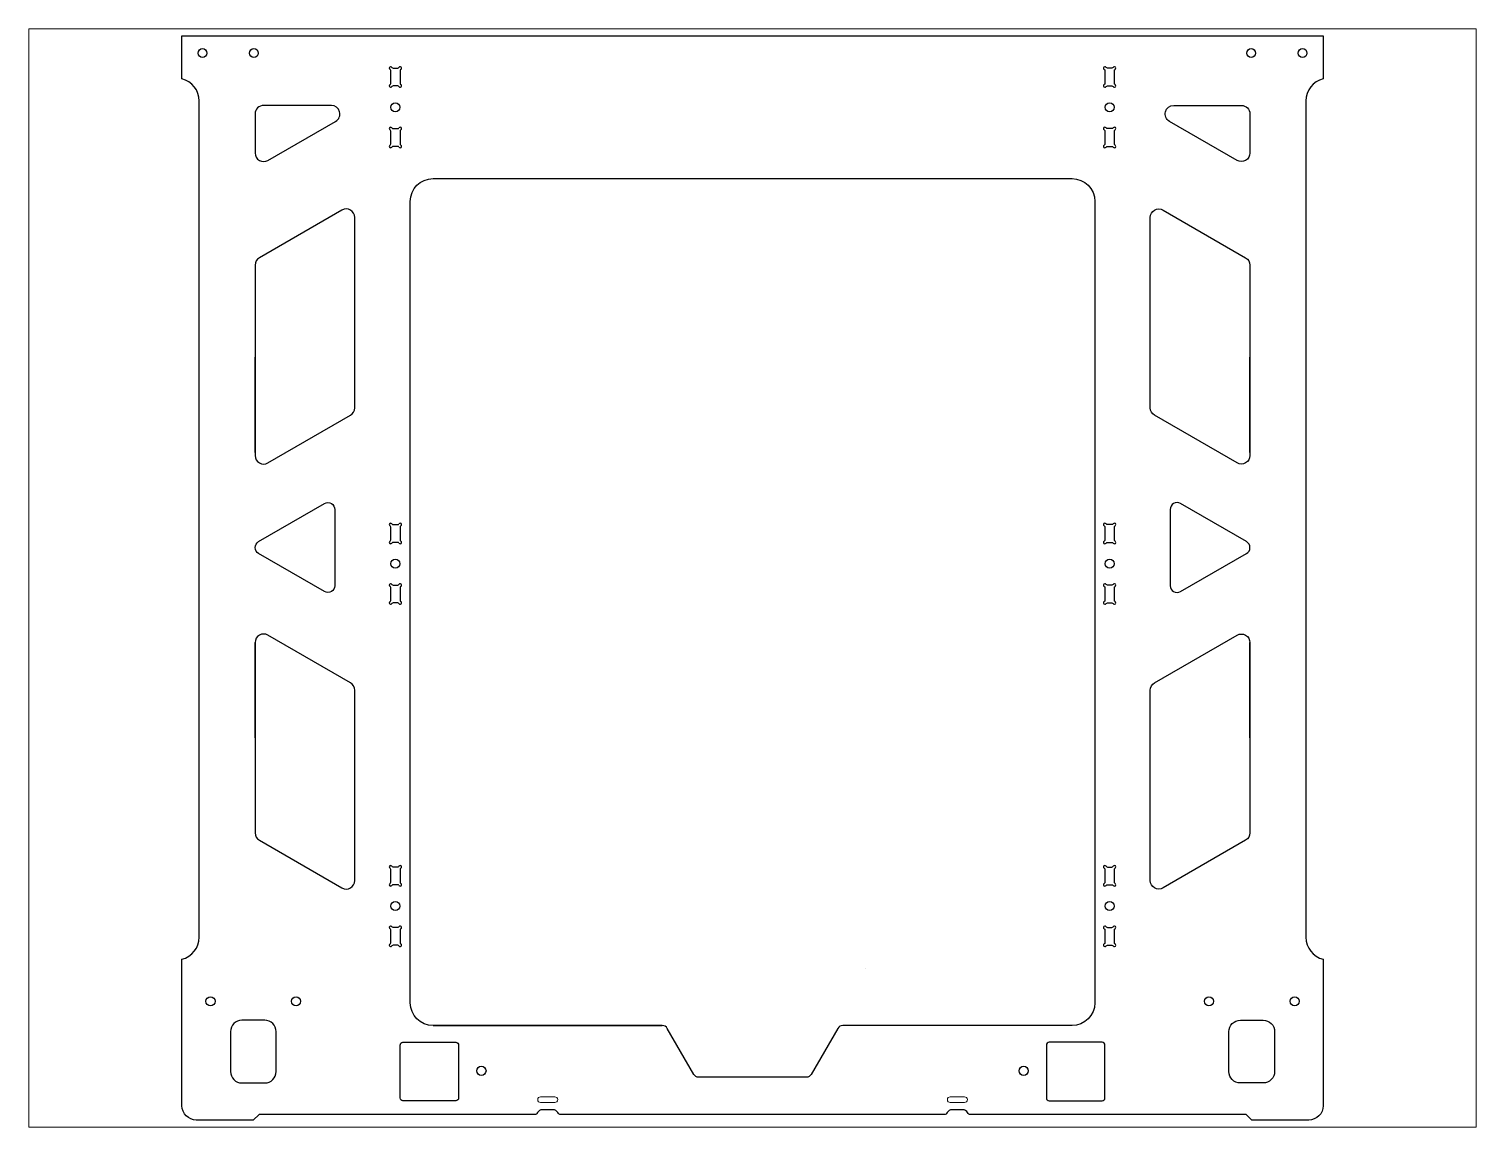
# Paper-space layout 'Presentación2' of a CAD drawing. Header units: millimetres. Extents: x 26 to 231, y 20 to 176.
# The model-space entities are those that its viewports show. They can reach past a viewport. Long polylines and large blocks are cut down to what shows.
import ezdxf

# ---------------------------------------------------------------- set-up
doc = ezdxf.new("R2010")
doc.units = ezdxf.units.MM
doc.layers.get('0').update_dxf_attribs({"color": 10})
doc.layers.add('WHITE', color=7, linetype='Continuous')

msp = doc.modelspace()

# ---------------------------------------------------------------- linework, layer by layer
at = {"color": 7, "linetype": 'Continuous', "lineweight": 15}
for points in [[(126.51, 8.64, 1), (126.51, 6.64), (131.51, 6.64, 1), (131.51, 8.64)], [(275.12, 8.64, -1), (275.12, 6.64), (270.12, 6.64, -1), (270.12, 8.64)]]:
    msp.add_lwpolyline(points, format="xyb", close=True, dxfattribs=at)
at = {"layer": 'WHITE', "linetype": 'Continuous'}
for p, q in [((26.45, 234.45), (26.45, 267.85)), ((375.17, 234.45), (375.17, 267.85)), ((26.45, 134.45), (26.45, 167.85)), ((375.17, 134.45), (375.17, 167.85))]:
    msp.add_line(p, q, dxfattribs=at)
at = {"layer": 'WHITE'}
for p, q in [((88.81, 33.62), (169.19, 33.62)), ((32.77, 2.49), (32.81, 2.49)), ((368.86, 2.49), (368.82, 2.49))]:
    msp.add_line(p, q, dxfattribs=at)
at = {"layer": 'WHITE', "linetype": 'Continuous'}
for points in [[(400.82, 56.84), (400.82, 5.49, -0.414214), (395.82, 0.49), (375.82, 0.49), (373.82, 2.49), (276.85, 2.49, -0.267949), (276.42, 2.74), (276.2, 3.12, 0.267949), (274.46, 4.12), (272.62, 4.12), (270.77, 4.12, 0.267949), (269.04, 3.12), (268.82, 2.74, -0.267949), (268.39, 2.49), (200.81, 2.49), (133.24, 2.49, -0.267949), (132.8, 2.74), (132.58, 3.12, 0.267949), (130.85, 4.12), (129.01, 4.12), (127.16, 4.12, 0.267949), (125.43, 3.12), (125.21, 2.74, -0.267949), (124.78, 2.49), (27.81, 2.49), (25.81, 0.49), (5.81, 0.49, -0.414214), (0.81, 5.49), (0.81, 56.84), (0.81, 56.84, 0.341998), (6.81, 64.59), (6.81, 74.59), (6.81, 357.74, 0.341998), (0.81, 365.49), (0.81, 380.49), (10.81, 380.49), (62.47, 380.49), (339.16, 380.49), (390.82, 380.49), (400.82, 380.49), (400.82, 365.49, 0.341998), (394.82, 357.74), (394.82, 74.59), (394.82, 64.59, 0.341998), (400.82, 56.84)], [(73.73, 363.42, 0.267948), (73.98, 363.86), (73.98, 368.32, 0.267949), (73.73, 368.76)], [(74.42, 369.44, 0.267948), (74.85, 369.19), (76.42, 369.19, 0.267949), (76.85, 369.44)], [(77.53, 368.76, 0.267948), (77.28, 368.32), (77.28, 363.86, 0.267949), (77.53, 363.42)], [(324.09, 368.76, -0.267948), (324.34, 368.32), (324.34, 363.86, -0.267949), (324.09, 363.42)], [(327.21, 369.44, -0.267948), (326.78, 369.19), (325.21, 369.19, -0.267949), (324.77, 369.44)], [(327.89, 363.42, -0.267948), (327.64, 363.86), (327.64, 368.32, -0.267949), (327.89, 368.76)], [(76.85, 362.74, 0.267948), (76.42, 362.99), (74.85, 362.99, 0.267949), (74.42, 362.74)], [(324.77, 362.74, -0.267948), (325.21, 362.99), (326.78, 362.99, -0.267949), (327.21, 362.74)], [(73.73, 342.22, 0.267948), (73.98, 342.66), (73.98, 347.12, 0.267949), (73.73, 347.56)], [(74.42, 348.24, 0.267948), (74.85, 347.99), (76.42, 347.99, 0.267949), (76.85, 348.24)], [(77.53, 347.56, 0.267948), (77.28, 347.12), (77.28, 342.66, 0.267949), (77.53, 342.22)], [(324.09, 347.56, -0.267948), (324.34, 347.12), (324.34, 342.66, -0.267949), (324.09, 342.22)], [(327.21, 348.24, -0.267948), (326.78, 347.99), (325.21, 347.99, -0.267949), (324.77, 348.24)], [(327.89, 342.22, -0.267948), (327.64, 342.66), (327.64, 347.12, -0.267949), (327.89, 347.56)], [(76.85, 341.54, 0.267948), (76.42, 341.79), (74.85, 341.79, 0.267949), (74.42, 341.54)], [(324.77, 341.54, -0.267948), (325.21, 341.79), (326.78, 341.79, -0.267949), (327.21, 341.54)], [(73.73, 203.42, 0.267948), (73.98, 203.86), (73.98, 208.32, 0.267949), (73.73, 208.76)], [(74.42, 209.44, 0.267948), (74.85, 209.19), (76.42, 209.19, 0.267949), (76.85, 209.44)], [(77.53, 208.76, 0.267948), (77.28, 208.32), (77.28, 203.86, 0.267949), (77.53, 203.42)], [(324.09, 208.76, -0.267948), (324.34, 208.32), (324.34, 203.86, -0.267949), (324.09, 203.42)], [(327.21, 209.44, -0.267948), (326.78, 209.19), (325.21, 209.19, -0.267949), (324.77, 209.44)], [(327.89, 203.42, -0.267948), (327.64, 203.86), (327.64, 208.32, -0.267949), (327.89, 208.76)], [(76.85, 202.74, 0.267948), (76.42, 202.99), (74.85, 202.99, 0.267949), (74.42, 202.74)], [(324.77, 202.74, -0.267948), (325.21, 202.99), (326.78, 202.99, -0.267949), (327.21, 202.74)], [(74.42, 188.24, 0.267948), (74.85, 187.99), (76.42, 187.99, 0.267949), (76.85, 188.24)], [(327.21, 188.24, -0.267948), (326.78, 187.99), (325.21, 187.99, -0.267949), (324.77, 188.24)], [(73.73, 182.22, 0.267948), (73.98, 182.66), (73.98, 187.12, 0.267949), (73.73, 187.56)], [(77.53, 187.56, 0.267948), (77.28, 187.12), (77.28, 182.66, 0.267949), (77.53, 182.22)], [(324.09, 187.56, -0.267948), (324.34, 187.12), (324.34, 182.66, -0.267949), (324.09, 182.22)], [(327.89, 182.22, -0.267948), (327.64, 182.66), (327.64, 187.12, -0.267949), (327.89, 187.56)], [(76.85, 181.54, 0.267948), (76.42, 181.79), (74.85, 181.79, 0.267949), (74.42, 181.54)], [(324.77, 181.54, -0.267948), (325.21, 181.79), (326.78, 181.79, -0.267949), (327.21, 181.54)], [(73.73, 83.42, 0.267949), (73.98, 83.86), (73.98, 88.32, 0.267948), (73.73, 88.76)], [(76.85, 89.44, -0.267948), (76.42, 89.19), (74.85, 89.19, -0.267949), (74.42, 89.44)], [(77.53, 88.76, 0.267949), (77.28, 88.32), (77.28, 83.86, 0.267948), (77.53, 83.42)], [(324.09, 88.76, -0.267949), (324.34, 88.32), (324.34, 83.86, -0.267948), (324.09, 83.42)], [(324.77, 89.44, 0.267948), (325.21, 89.19), (326.78, 89.19, 0.267949), (327.21, 89.44)], [(327.89, 83.42, -0.267949), (327.64, 83.86), (327.64, 88.32, -0.267948), (327.89, 88.76)], [(76.85, 82.74, 0.267949), (76.42, 82.99), (74.85, 82.99, 0.267948), (74.42, 82.74)], [(324.77, 82.74, -0.267949), (325.21, 82.99), (326.78, 82.99, -0.267948), (327.21, 82.74)], [(73.73, 62.22, 0.267949), (73.98, 62.66), (73.98, 67.12, 0.267948), (73.73, 67.56)], [(76.85, 68.24, -0.267948), (76.42, 67.99), (74.85, 67.99, -0.267949), (74.42, 68.24)], [(77.53, 67.56, 0.267949), (77.28, 67.12), (77.28, 62.66, 0.267948), (77.53, 62.22)], [(324.09, 67.56, -0.267949), (324.34, 67.12), (324.34, 62.66, -0.267948), (324.09, 62.22)], [(324.77, 68.24, 0.267948), (325.21, 67.99), (326.78, 67.99, 0.267949), (327.21, 68.24)], [(327.89, 62.22, -0.267949), (327.64, 62.66), (327.64, 67.12, -0.267948), (327.89, 67.56)], [(76.85, 61.54, 0.267949), (76.42, 61.79), (74.85, 61.79, 0.267948), (74.42, 61.54)], [(324.77, 61.54, -0.267949), (325.21, 61.79), (326.78, 61.79, -0.267948), (327.21, 61.54)]]:
    msp.add_lwpolyline(points, format="xyb", dxfattribs=at)
at = {"layer": 'WHITE', "linetype": 'ByBlock'}
for points in [[(54.68, 350.55, 0.767327), (53.18, 356.15), (29.45, 356.15, 0.414214), (26.45, 353.15), (26.45, 339.45, 0.57735), (30.95, 336.85)], [(346.94, 350.55, -0.767327), (348.44, 356.15), (372.17, 356.15, -0.414214), (375.17, 353.15), (375.17, 339.45, -0.57735), (370.67, 336.85)]]:
    msp.add_lwpolyline(points, format="xyb", close=True, dxfattribs=at)
at = {"layer": 'WHITE'}
for points in [[(93.8, 33.62), (88.81, 33.63), (88.81, 33.62, -0.413512), (80.81, 41.6), (80.81, 322.49, -0.414213), (88.81, 330.49), (133.32, 330.49), (268.3, 330.49), (312.82, 330.49, -0.414213), (320.82, 322.49), (320.82, 41.6, -0.413512), (312.82, 33.62), (312.82, 33.63), (307.82, 33.62), (307.82, 33.62), (232.43, 33.62, 0.267949), (230.7, 32.62), (221.39, 16.49, -0.267949), (219.66, 15.49), (200.81, 15.49), (181.97, 15.49, -0.267949), (180.24, 16.49), (170.93, 32.62, 0.267949), (169.19, 33.62), (93.81, 33.62)], [(33.81, 31.49, 0.41447), (29.81, 35.49), (21.81, 35.49, 0.414308), (17.81, 31.49), (17.81, 17.49, 0.414214), (21.81, 13.49), (29.81, 13.49, 0.414213), (33.81, 17.49), (33.81, 31.49), (33.81, 31.49)], [(367.82, 31.49, -0.41447), (371.82, 35.49), (379.82, 35.49, -0.414308), (383.82, 31.49), (383.82, 17.49, -0.414214), (379.82, 13.49), (371.82, 13.49, -0.414213), (367.82, 17.49), (367.82, 31.49), (367.82, 31.49)]]:
    msp.add_lwpolyline(points, format="xyb", dxfattribs=at)
for points in [[(59.88, 247.55, 0.267949), (61.38, 250.15), (61.38, 283.45), (61.38, 316.85, 0.57735), (56.88, 319.45), (27.95, 302.75, 0.267949), (26.45, 300.15), (26.45, 233.45, 0.57735), (30.95, 230.85)], [(341.74, 247.55, -0.267949), (340.24, 250.15), (340.24, 283.45), (340.24, 316.85, -0.57735), (344.74, 319.45), (373.67, 302.75, -0.267949), (375.17, 300.15), (375.17, 233.45, -0.57735), (370.67, 230.85)], [(27.65, 203.23), (50.79, 216.59, -0.57735), (54.39, 214.51), (54.39, 187.79, -0.57735), (50.79, 185.71), (27.65, 199.07, -0.57735)], [(373.97, 203.23), (350.83, 216.59, 0.57735), (347.23, 214.51), (347.23, 187.79, 0.57735), (350.83, 185.71), (373.97, 199.07, 0.57735)], [(56.88, 81.85, 0.57735), (61.38, 84.45), (61.38, 117.85), (61.38, 151.15, 0.267949), (59.88, 153.75), (30.95, 170.45, 0.57735), (26.45, 167.85), (26.45, 101.15, 0.267949), (27.95, 98.55)], [(344.74, 81.85, -0.57735), (340.24, 84.45), (340.24, 117.85), (340.24, 151.15, -0.267949), (341.74, 153.75), (370.67, 170.45, -0.57735), (375.17, 167.85), (375.17, 101.15, -0.267949), (373.67, 98.55)], [(78.28, 27.74), (96.78, 27.74, -0.414214), (97.78, 26.74), (97.78, 8.24, -0.414214), (96.78, 7.24), (78.28, 7.24, -0.414214), (77.28, 8.24), (77.28, 26.74, -0.414214)], [(323.34, 27.74), (304.84, 27.74, 0.414214), (303.84, 26.74), (303.84, 8.24, 0.414214), (304.84, 7.24), (323.34, 7.24, 0.414214), (324.34, 8.24), (324.34, 26.74, 0.414214)]]:
    msp.add_lwpolyline(points, format="xyb", close=True, dxfattribs=at)
at = {"layer": 'WHITE', "linetype": 'Continuous'}
msp.add_lwpolyline([(240.57, 53.67), (240.57, 53.67)], close=True, dxfattribs=at)
at = {"layer": 'WHITE'}
for centre, radius in [((8.01, 374.49), 1.55), ((26.01, 374.49), 1.55), ((375.62, 374.49), 1.55), ((393.62, 374.49), 1.55), ((10.81, 42.14), 1.6), ((40.81, 42.14), 1.6), ((360.82, 42.14), 1.6), ((390.82, 42.14), 1.6), ((105.78, 17.74), 1.6), ((295.84, 17.74), 1.6)]:
    msp.add_circle(centre, radius, dxfattribs=at)
at = {"layer": 'WHITE', "linetype": 'Continuous'}
for centre in [(75.63, 355.49), (325.99, 355.49), (75.63, 195.49), (325.99, 195.49), (75.63, 75.49), (325.99, 75.49)]:
    msp.add_circle(centre, 1.6, dxfattribs=at)
for centre, start, end in [((73.98, 369.19), 30.0002, 240), ((77.28, 369.19), 300.0002, 150), ((324.34, 369.19), 30, 239.9998), ((327.64, 369.19), 300, 149.9998), ((73.98, 362.99), 120.0002, 330), ((77.28, 362.99), 210.0002, 60), ((324.34, 362.99), 120, 329.9998), ((327.64, 362.99), 210, 59.9998), ((73.98, 347.99), 30.0002, 240), ((77.28, 347.99), 300.0002, 150), ((324.34, 347.99), 30, 239.9998), ((327.64, 347.99), 300, 149.9998), ((73.98, 341.79), 120.0002, 330), ((77.28, 341.79), 210.0002, 60), ((324.34, 341.79), 120, 329.9998), ((327.64, 341.79), 210, 59.9998), ((73.98, 209.19), 30.0002, 240), ((77.28, 209.19), 300.0002, 150), ((324.34, 209.19), 30, 239.9998), ((327.64, 209.19), 300, 149.9998), ((73.98, 202.99), 120.0002, 330), ((77.28, 202.99), 210.0002, 60), ((324.34, 202.99), 120, 329.9998), ((327.64, 202.99), 210, 59.9998), ((73.98, 187.99), 30.0002, 240), ((77.28, 187.99), 300.0002, 150), ((324.34, 187.99), 30, 239.9998), ((327.64, 187.99), 300, 149.9998), ((73.98, 181.79), 120.0002, 330), ((77.28, 181.79), 210.0002, 60), ((324.34, 181.79), 120, 329.9998), ((327.64, 181.79), 210, 59.9998), ((73.98, 89.19), 30, 239.9998), ((77.28, 89.19), 300, 149.9998), ((324.34, 89.19), 30.0002, 240), ((327.64, 89.19), 300.0002, 150), ((73.98, 82.99), 120, 329.9998), ((77.28, 82.99), 210, 59.9998), ((324.34, 82.99), 120.0002, 330), ((327.64, 82.99), 210.0002, 60), ((73.98, 67.99), 30, 239.9998), ((77.28, 67.99), 300, 149.9998), ((324.34, 67.99), 30.0002, 240), ((327.64, 67.99), 300.0002, 150), ((73.98, 61.79), 120, 329.9998), ((77.28, 61.79), 210, 59.9998), ((324.34, 61.79), 120.0002, 330), ((327.64, 61.79), 210.0002, 60)]:
    msp.add_arc(centre, 0.5, start, end, dxfattribs=at)

psp = doc.layouts.new('Presentación2')

# ---------------------------------------------------------------- viewports
at = {"layer": 'WHITE', "view_target_point": (194.44, 232.09)}
psp.add_viewport(center=(128.5, 97.5), size=(205.6, 156), view_center_point=(6.36, -41.6), view_height=384.9034, dxfattribs=at)

doc.saveas('drawing.dxf')
